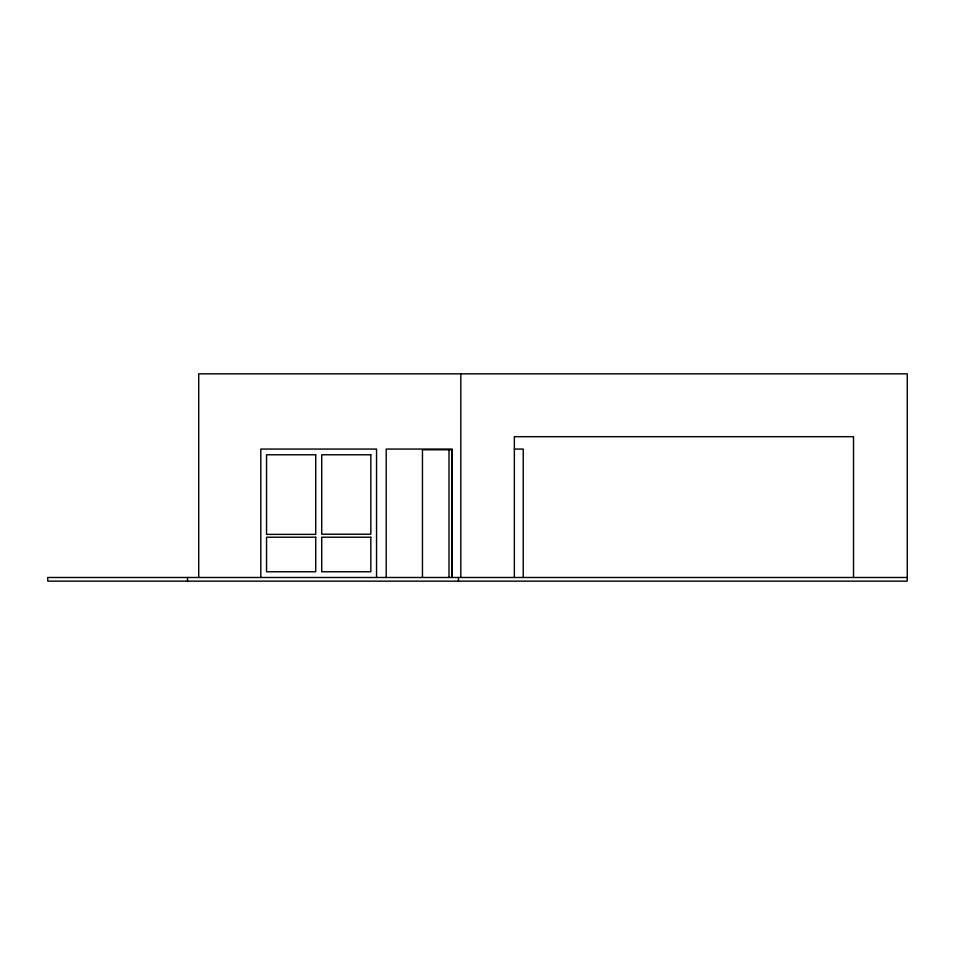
<?xml version="1.0" encoding="UTF-8"?>
<svg xmlns="http://www.w3.org/2000/svg" width="955" height="955" viewBox="0 0 955 955"><rect width="100%" height="100%" fill="white"/><g stroke="black" fill="none" stroke-linecap="round" stroke-linejoin="round"><path stroke-width="1.43" d="M514.339 449.065L523.233 449.065L523.233 577.489M907.25 577.489L47.75 577.489L47.75 581.153L907.25 581.153L907.25 373.847L198.712 373.847L198.712 577.489M853.519 577.489L853.519 436.686L514.351 436.686L514.351 577.489M460.799 373.847L460.799 577.489M458.46 577.489L458.46 581.153M452.24 577.489L452.24 449.065L386.202 449.065L386.202 577.489M451.918 577.489L451.918 449.757L422.456 449.757L422.456 577.489M449.017 449.757L449.017 577.489M376.545 577.489L376.545 449.065L260.822 449.065L260.822 577.489M187.514 577.489L187.514 581.153M315.723 454.783L266.541 454.783L266.541 534.37L315.723 534.37L315.723 454.783M370.827 454.783L321.728 454.783L321.728 534.227L370.827 534.227L370.827 454.783M315.723 537.223L266.541 537.223L266.541 571.77L315.723 571.77L315.723 537.223M370.827 537.223L321.728 537.223L321.728 571.77L370.827 571.77L370.827 537.223"/></g></svg>
